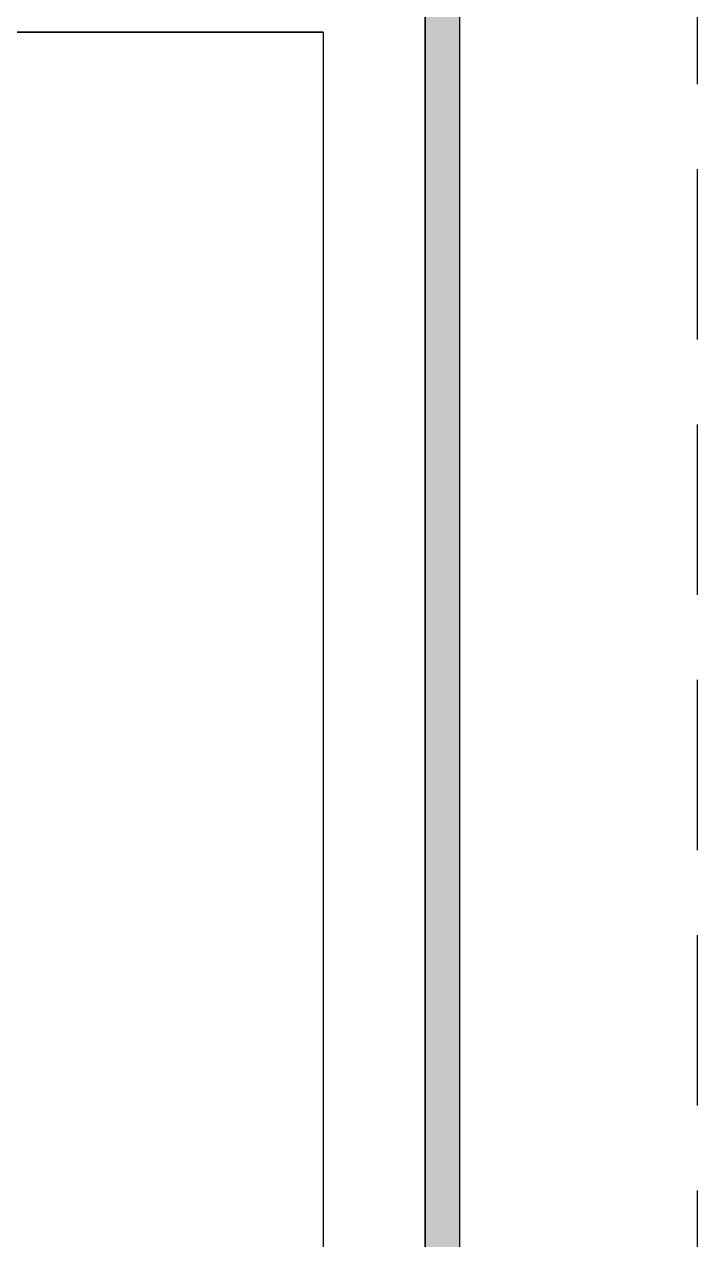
# Model space of a CAD drawing. Extents: x 100 to 738, y -85 to 470.
# Drawn here: x 645.289 to 646.278, y 462.643 to 464.428 of the extents above; entities that cross this region are included whole.
import ezdxf

# ---------------------------------------------------------------- set-up
doc = ezdxf.new("R2010")
doc.units = 0
doc.linetypes.add('HIDDEN', pattern=[0.375, 0.25, -0.125])
doc.layers.get('0').update_dxf_attribs({"linetype": 'CONTINUOUS'})
for name, color, linetype in [('ARQ-ALV', 6, 'CONTINUOUS'), ('ARQ-PIS', 1, 'CONTINUOUS'), ('ARQ-PRJ', 1, 'HIDDEN'), ('ARQ-X01', 1, 'CONTINUOUS')]:
    doc.layers.add(name, color=color, linetype=linetype)

# ---------------------------------------------------------------- blocks, each defined once
blk = doc.blocks.new('BASE ARQ')
at = {"true_color": 0x939598}
blk.add_hatch(color=252, dxfattribs=at).paths.add_polyline_path([(755.6598, 476.751), (755.6098, 476.751), (755.6098, 486.481), (755.6598, 486.481)])
at = {"layer": 'ARQ-ALV'}
for p, q in [((755.6098, 486.481), (755.6098, 476.751)), ((755.4598, 486.331), (754.3398, 486.331)), ((755.4598, 486.331), (755.4598, 476.751))]:
    blk.add_line(p, q, dxfattribs=at)
at = {"layer": 'ARQ-PRJ'}
blk.add_line((756.0098, 475.7547), (756.0098, 486.481), dxfattribs=at)
at = {"layer": 'ARQ-X01'}
blk.add_lwpolyline([(755.6598, 476.751), (755.6098, 476.751), (755.6098, 486.481), (755.6598, 486.481)], close=True, dxfattribs=at)

msp = doc.modelspace()

# ---------------------------------------------------------------- linework, layer by layer
at = {"layer": 'ARQ-PIS'}
msp.add_lwpolyline([(640.0993, 464.4167), (645.7282, 464.4167), (645.7282, 462.3311), (640.0993, 462.3173)], close=True, dxfattribs=at)

# ---------------------------------------------------------------- block references
msp.add_blockref('BASE ARQ', (-109.7317, -21.9142))

doc.saveas('drawing.dxf')
